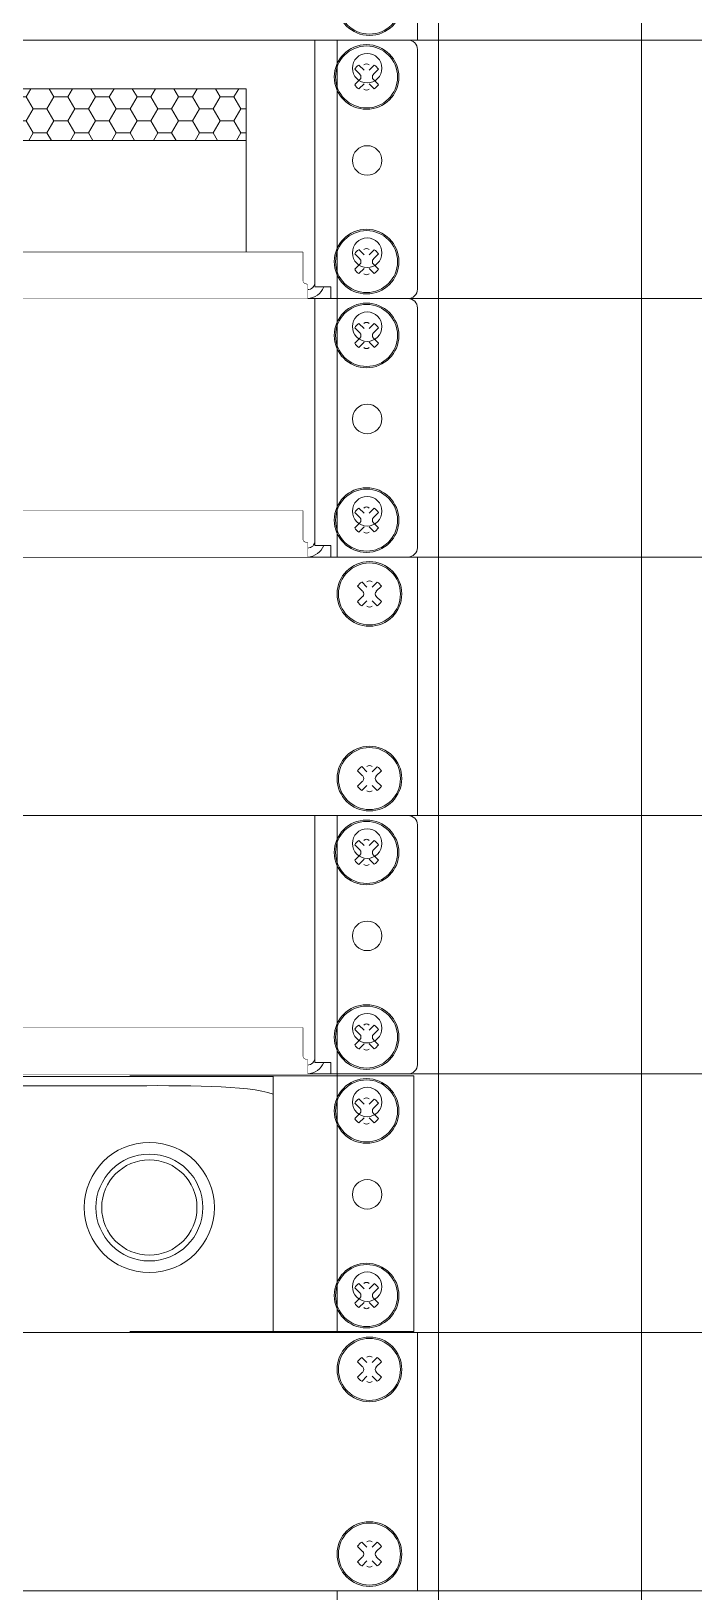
# Model space of a CAD drawing. Header units: millimetres. Extents: x -71336 to -33468, y -26189 to 22712.
# Drawn here: x -34122.8 to -34008.9, y -9487.9 to -9219.5 of the extents above; entities that cross this region are included whole.
import ezdxf

# ---------------------------------------------------------------- set-up
doc = ezdxf.new("R2010")
doc.units = ezdxf.units.MM
doc.set_wipeout_variables(frame=1)
doc.layers.add('SC - Equipment', color=7, linetype='Continuous', lineweight=13)
doc.layers.add('SC - Rack Layout - U-guides and centreline', color=5, linetype='Continuous', lineweight=13, plot=False)
doc.styles.add('ARIAL', font='arial.ttf')

# ---------------------------------------------------------------- blocks, each defined once
blk = doc.blocks.new('*U220')
at = {"layer": 'SC - Rack Layout - U-guides and centreline', "ltscale": 5}
blk.add_lwpolyline([(-300, 0), (300, 0)], dxfattribs=at)
blk = doc.blocks.new('*U221')
at = {"layer": 'SC - Rack Layout - U-guides and centreline', "color": 0, "linetype": 'ByBlock', "lineweight": -2, "transparency": 16777216}
for p in [(0, 311.15), (0, 266.7), (0, 222.25), (0, 177.8), (0, 133.35), (0, 88.9), (0, 44.45)]:
    blk.add_blockref('*U220', p, dxfattribs=at)
blk = doc.blocks.new('*U284')
at = {"layer": 'SC - Equipment'}
for p, q in [((227.076, 363.474), (227.076, 407.924)), ((244.4623, 363.474), (244.4623, 407.924)), ((279.3873, 407.924), (279.3873, 363.474)), ((227.076, 319.024), (227.076, 363.474)), ((244.4623, 319.024), (244.4623, 363.474)), ((279.3873, 363.474), (279.3873, 319.024)), ((227.076, 274.574), (227.076, 319.024)), ((244.4623, 274.574), (244.4623, 319.024)), ((279.3873, 319.024), (279.3873, 274.574)), ((227.076, 230.124), (227.076, 274.574)), ((244.4623, 230.124), (244.4623, 274.574)), ((279.3873, 274.574), (279.3873, 230.124)), ((227.076, 185.674), (227.076, 230.124)), ((244.4623, 185.674), (244.4623, 230.124)), ((279.3873, 230.124), (279.3873, 185.674)), ((227.076, 141.224), (227.076, 185.674)), ((244.4623, 141.224), (244.4623, 185.674)), ((279.3873, 185.674), (279.3873, 141.224)), ((227.076, 96.774), (227.076, 141.224)), ((244.4623, 96.774), (244.4623, 141.224)), ((279.3873, 141.224), (279.3873, 96.774)), ((227.076, 52.324), (227.076, 96.774)), ((244.4623, 52.324), (244.4623, 96.774)), ((279.3873, 96.774), (279.3873, 52.324))]:
    blk.add_line(p, q, dxfattribs=at)
for centre in [(232.21315, 357.124), (232.21315, 341.249), (232.21315, 325.374), (232.21315, 312.674), (232.21315, 296.799), (232.21315, 280.924), (232.21315, 268.224), (232.21315, 252.349), (232.21315, 236.474), (232.21315, 223.774), (232.21315, 207.899), (232.21315, 192.024), (232.21315, 179.324), (232.21315, 163.449), (232.21315, 147.574), (232.21315, 134.874), (232.21315, 118.999), (232.21315, 103.124)]:
    blk.add_circle(centre, 2.54, dxfattribs=at)
at = {"ltscale": 5, "style": 'ARIAL', "flags": 1}
blk.add_attdef('UNITS', (470.5, 46), '', height=9.73997, dxfattribs=at)
blk = doc.blocks.new('1U SCREWS - RACK LAYOUT')
at = {"layer": 'SC - Equipment'}
for p, q in [((231.39, 38.56), (230.53, 39.42)), ((231.39, 37.64), (230.53, 36.78)), ((232.13, 39.27), (231.24, 40.16)), ((233.88, 40.13), (233.02, 39.27)), ((234.62, 39.42), (233.73, 38.56)), ((234.62, 36.78), (233.73, 37.64)), ((232.13, 36.93), (231.24, 36.04)), ((233.88, 36.07), (233.02, 36.93)), ((232.13, 7.52), (231.24, 8.41)), ((233.88, 8.38), (233.02, 7.52)), ((231.39, 6.81), (230.53, 7.67)), ((231.39, 5.89), (230.53, 5.03)), ((234.62, 7.67), (233.73, 6.81)), ((234.62, 5.03), (233.73, 5.89)), ((232.13, 5.18), (231.24, 4.29)), ((233.88, 4.32), (233.02, 5.18))]:
    blk.add_line(p, q, dxfattribs=at)
for centre, major_axis, start_param, end_param in [((232.56, 38.1), (5.56, 0), 0, 6.283185), ((232.56, 38.1), (5.33, 0), 0, 6.283185), ((232.56, 39.73), (0.635, 0), 0.785399, 2.356195), ((232.56, 38.1), (2.44, 0), 2.143456, 2.563819), ((230.96, 38.1), (0.635, 0), 5.497788, 7.068584), ((234.19, 38.1), (0.635, 0), 2.356195, 3.926991), ((232.56, 38.1), (2.44, 0), 0.57266, 0.993023), ((232.56, 38.1), (2.44, 0), 3.719366, 4.139729), ((232.56, 36.47), (0.635, 0), 3.926991, 5.497787), ((232.56, 38.1), (2.44, 0), 5.290163, 5.710525), ((232.56, 6.35), (5.56, 0), 0, 6.283185), ((232.56, 6.35), (5.33, 0), 0, 6.283185), ((232.56, 6.35), (2.44, 0), 2.143456, 2.563819), ((232.56, 7.98), (0.635, 0), 0.785399, 2.356195), ((232.56, 6.35), (2.44, 0), 0.57266, 0.993023), ((230.96, 6.35), (0.635, 0), 5.497788, 7.068584), ((234.19, 6.35), (0.635, 0), 2.356195, 3.926991), ((232.56, 6.35), (2.44, 0), 3.719366, 4.139729), ((232.56, 4.72), (0.635, 0), 3.926991, 5.497787), ((232.56, 6.35), (2.44, 0), 5.290163, 5.710525)]:
    blk.add_ellipse(centre, major_axis=major_axis, ratio=1, start_param=start_param, end_param=end_param, dxfattribs=at)
blk = doc.blocks.new('RACK EARS - RACK LAYOUT')
at = {"layer": 'SC - Equipment', "flags": 128}
for points in [[(240.67, 44.16), (191.88, 44.16)], [(240.67, 0.16), (240.67, 44.16)], [(191.88, 0.16), (240.67, 0.16)]]:
    blk.add_lwpolyline(points, dxfattribs=at)
at = {"layer": 'SC - Equipment'}
blk.add_blockref('1U SCREWS - RACK LAYOUT', (0, 0), dxfattribs=at)
blk = doc.blocks.new('APEX CP1504')
at = {"layer": 'SC - Equipment', "ltscale": 5}
blk.add_lwpolyline([(216.5, 44), (216.5, 0), (-216.5, 0), (-216.5, 44)], close=True, dxfattribs=at)
for radius in [11.19, 9.19, 8.19]:
    blk.add_circle((195.22, 21.49), radius, dxfattribs=at)
blk.add_open_spline([(-216.5, 27.21), (-200.5, 31.26), (-168.41, 39.39), (-114.03, 42.94), (-64.79, 38.48), (-15.9, 34.97), (30.68, 31.53), (88.28, 36.02), (127.89, 43.19), (164.18, 42.09), (212.21, 42.58), (216.5, 40.97)], degree=3, knots=[0, 0, 0, 0, 49.424275, 99.142, 162.617664, 197.246115, 247.718261, 301.340893, 329.127223, 404.739476, 427.649153, 427.649153, 427.649153, 427.649153], dxfattribs=at)
at = {"layer": 'SC - Equipment'}
blk.add_blockref('RACK EARS - RACK LAYOUT', (0, 0), dxfattribs=at)
blk = doc.blocks.new('1U RACK SHELF - RACK LAYOUT')
at = {"layer": 'SC - Equipment', "flags": 128}
for points in [[(223.67, 44.45), (223.67, 2)], [(223.67, 44.45), (239.7, 44.45)], [(241.3, 42.85), (241.3, 1.59)], [(231.39, 38.56), (230.53, 39.42)], [(231.39, 37.64), (230.53, 36.78)], [(232.13, 39.27), (231.24, 40.16)], [(233.88, 40.13), (233.02, 39.27)], [(234.62, 39.42), (233.73, 38.56)], [(234.62, 36.78), (233.73, 37.64)], [(232.13, 36.93), (231.24, 36.04)], [(233.88, 36.07), (233.02, 36.93)], [(232.13, 7.52), (231.24, 8.41)], [(233.88, 8.38), (233.02, 7.52)], [(221.58, 7.95), (-221.52, 7.95)], [(221.58, 7.95), (221.58, 3.16)], [(231.39, 6.81), (230.53, 7.67)], [(231.39, 5.89), (230.53, 5.03)], [(234.62, 7.67), (233.73, 6.81)], [(234.62, 5.03), (233.73, 5.89)], [(232.13, 5.18), (231.24, 4.29)], [(233.88, 4.32), (233.02, 5.18)], [(222.42, 0), (-222.36, 0)], [(222.42, 0), (222.42, 2.42)], [(223.67, 2), (226.44, 2)], [(226.44, 2), (226.44, 0)], [(239.7, 0), (226.44, 0)]]:
    blk.add_lwpolyline(points, dxfattribs=at)
for points in [[(241.3, 42.85, 0.414214), (239.7, 44.45)], [(221.58, 3.16, 0.106933), (221.67, 2.77)], [(222.42, 1.53, 0.414214), (223.67, 2.77)], [(222.42, 0, 0.29889), (225.19, 2)], [(239.7, 0, 0.414214), (241.3, 1.59)]]:
    blk.add_lwpolyline(points, format="xyb", dxfattribs=at)
at = {"layer": 'SC - Equipment'}
for points in [[(221.86, 2.6), (221.84, 2.61), (221.82, 2.62), (221.8, 2.64), (221.78, 2.65), (221.77, 2.67), (221.75, 2.68), (221.73, 2.7), (221.71, 2.72), (221.7, 2.73), (221.68, 2.75), (221.67, 2.77)], [(222.12, 2.48), (222.1, 2.49), (222.07, 2.5), (222.05, 2.51), (222.02, 2.51), (222, 2.52), (221.98, 2.54), (221.95, 2.55), (221.93, 2.56), (221.91, 2.57), (221.88, 2.58), (221.86, 2.6)], [(222.42, 2.42), (222.39, 2.43), (222.37, 2.43), (222.34, 2.43), (222.31, 2.44), (222.28, 2.44), (222.26, 2.45), (222.23, 2.45), (222.2, 2.46), (222.17, 2.47), (222.15, 2.47), (222.12, 2.48)]]:
    blk.add_lwpolyline(points, dxfattribs=at)
for centre, major_axis, start_param, end_param in [((232.56, 38.1), (5.56, 0), 0, 6.283185), ((232.56, 38.1), (5.33, 0), 0, 6.283185), ((232.56, 39.72), (0.635, 0), 0.785399, 2.356195), ((232.56, 38.1), (2.44, 0), 2.143456, 2.563819), ((230.96, 38.1), (0.635, 0), 5.497788, 7.068584), ((234.19, 38.1), (0.635, 0), 2.356195, 3.926991), ((232.56, 38.1), (2.44, 0), 0.57266, 0.993023), ((232.56, 38.1), (2.44, 0), 3.719366, 4.139729), ((232.56, 36.47), (0.635, 0), 3.926991, 5.497787), ((232.56, 38.1), (2.44, 0), 5.290163, 5.710525), ((232.56, 6.35), (5.56, 0), 0, 6.283185), ((232.56, 6.35), (5.33, 0), 0, 6.283185), ((232.56, 6.35), (2.44, 0), 2.143456, 2.563819), ((232.56, 7.97), (0.635, 0), 0.785399, 2.356195), ((232.56, 6.35), (2.44, 0), 0.57266, 0.993023), ((230.96, 6.35), (0.635, 0), 5.497788, 7.068584), ((234.19, 6.35), (0.635, 0), 2.356195, 3.926991), ((232.56, 6.35), (2.44, 0), 3.719366, 4.139729), ((232.56, 4.72), (0.635, 0), 3.926991, 5.497787), ((232.56, 6.35), (2.44, 0), 5.290163, 5.710525)]:
    blk.add_ellipse(centre, major_axis=major_axis, ratio=1, start_param=start_param, end_param=end_param, dxfattribs=at)
blk.add_wipeout([(-222.36, 0), (-222.36, 2.42), (-222.28, 2.43), (-222.18, 2.45), (-222.07, 2.47), (-221.97, 2.51), (-221.89, 2.54), (-221.82, 2.58), (-221.77, 2.61), (-221.71, 2.66), (-221.68, 2.68), (-221.64, 2.73), (-221.62, 2.75), (-221.61, 2.77), (-221.58, 2.84), (-221.56, 2.91), (-221.54, 2.99), (-221.53, 3.07), (-221.52, 3.15), (-221.52, 3.32), (-221.52, 7.95), (221.58, 7.95), (221.58, 3.16), (221.59, 3.08), (221.59, 3.03), (221.6, 2.98), (221.61, 2.93), (221.63, 2.87), (221.64, 2.84), (221.65, 2.81), (221.66, 2.79), (221.67, 2.77), (221.73, 2.7), (221.77, 2.67), (221.82, 2.62), (221.89, 2.58), (221.98, 2.54), (222.06, 2.5), (222.15, 2.47), (222.28, 2.44), (222.38, 2.43), (222.42, 2.42), (222.42, 0)])
blk = doc.blocks.new('1U BLANK PANEL - RACK LAYOUT')
blk.add_wipeout([(-241.3, 44.45), (241.3, 44.45), (241.3, 0), (-241.3, 0)])
at = {"layer": 'SC - Equipment'}
for p, q in [((-241.3, 44.45), (241.3, 44.45)), ((241.3, 44.45), (241.3, 0)), ((231.89, 38.56), (231.03, 39.42)), ((231.89, 37.64), (231.03, 36.78)), ((232.63, 39.27), (231.74, 40.16)), ((234.38, 40.13), (233.52, 39.27)), ((235.12, 39.42), (234.23, 38.56)), ((235.12, 36.78), (234.23, 37.64)), ((232.63, 36.93), (231.74, 36.04)), ((234.38, 36.07), (233.52, 36.93)), ((232.63, 7.52), (231.74, 8.41)), ((234.38, 8.38), (233.52, 7.52)), ((231.89, 6.81), (231.03, 7.67)), ((231.89, 5.89), (231.03, 5.03)), ((235.12, 7.67), (234.23, 6.81)), ((235.12, 5.03), (234.23, 5.89)), ((232.63, 5.18), (231.74, 4.29)), ((234.38, 4.32), (233.52, 5.18)), ((241.3, 0), (-241.3, 0))]:
    blk.add_line(p, q, dxfattribs=at)
for centre, major_axis, start_param, end_param in [((233.06, 38.1), (5.56, 0), 0, 6.283185), ((233.06, 38.1), (5.33, 0), 0, 6.283185), ((233.06, 39.73), (0.635, 0), 0.785399, 2.356195), ((233.06, 38.1), (2.44, 0), 2.143456, 2.563819), ((231.46, 38.1), (0.635, 0), 5.497788, 7.068584), ((234.69, 38.1), (0.635, 0), 2.356195, 3.926991), ((233.06, 38.1), (2.44, 0), 0.57266, 0.993023), ((233.06, 38.1), (2.44, 0), 3.719366, 4.139729), ((233.06, 36.47), (0.635, 0), 3.926991, 5.497787), ((233.06, 38.1), (2.44, 0), 5.290163, 5.710525), ((233.06, 6.35), (5.56, 0), 0, 6.283185), ((233.06, 6.35), (5.33, 0), 0, 6.283185), ((233.06, 6.35), (2.44, 0), 2.143456, 2.563819), ((233.06, 7.98), (0.635, 0), 0.785399, 2.356195), ((233.06, 6.35), (2.44, 0), 0.57266, 0.993023), ((231.46, 6.35), (0.635, 0), 5.497788, 7.068584), ((234.69, 6.35), (0.635, 0), 2.356195, 3.926991), ((233.06, 6.35), (2.44, 0), 3.719366, 4.139729), ((233.06, 4.72), (0.635, 0), 3.926991, 5.497787), ((233.06, 6.35), (2.44, 0), 5.290163, 5.710525)]:
    blk.add_ellipse(centre, major_axis=major_axis, ratio=1, start_param=start_param, end_param=end_param, dxfattribs=at)
blk = doc.blocks.new('*U281')
blk.add_blockref('1U BLANK PANEL - RACK LAYOUT', (0, -44.45))
blk = doc.blocks.new('MOOD MEDIA 246')
at = {"layer": 'SC - Equipment', "ltscale": 5}
h = blk.add_hatch(dxfattribs=at)
h.set_pattern_fill('HONEY', color=256, scale=0.75)
h.set_pattern_definition([(0, (34721.8029, 7083.4338), (3.571875, 2.06222298), [2.38125, -4.7625]), (120, (34721.8029, 7083.4338), (-3.57187499, 2.062223), [2.38125, -4.7625]), (60, (34721.8029, 7083.4338), (8e-09, 4.12444598), [-4.7625, 2.38125])])
h.paths.add_polyline_path([(-84, 27.19), (84, 27.19), (84, 36.08), (-84, 36.08)])
for p, q in [((-84, 36.08), (-84, 3.08)), ((84, 36.08), (-84, 36.08)), ((84, 36.08), (84, 3.08)), ((84, 3.08), (-84, 3.08)), ((0, 0), (-50, 0)), ((0, 0), (50, 0))]:
    blk.add_line(p, q, dxfattribs=at)
at = {"layer": 'SC - Equipment'}
for p, q in [((-17.16, 13.93), (-17.16, 19.2)), ((9.04, 13.93), (9.04, 19.2)), ((-29.53, 17.65), (-29.53, 16.42)), ((-17.9, 16.42), (-17.9, 17.65)), ((-3.32, 17.65), (-3.32, 16.42)), ((8.3, 16.42), (8.3, 17.65))]:
    blk.add_line(p, q, dxfattribs=at)
at = {"layer": 'SC - Equipment', "ltscale": 5}
for points in [[(-84, 27.19), (84, 27.19), (84, 36.08), (-84, 36.08)], [(-26.51, 3.08), (-23.49, 3.08), (-23.49, 1.49), (-26.51, 1.49)], [(23.49, 3.08), (26.51, 3.08), (26.51, 1.49), (23.49, 1.49)]]:
    blk.add_lwpolyline(points, close=True, dxfattribs=at)
at = {"layer": 'SC - Equipment'}
for points in [[(-54.1, 21.47), (-54.38, 21.45), (-54.84, 21.35), (-55.28, 21.19), (-55.69, 20.97), (-56.06, 20.69), (-56.39, 20.37), (-56.67, 20), (-56.91, 19.59), (-57.08, 19.14), (-57.19, 18.66), (-57.21, 18.38)], [(-45.66, 21.47), (-54.1, 21.47)], [(-42.54, 18.38), (-42.57, 18.66), (-42.68, 19.14), (-42.85, 19.59), (-43.08, 20), (-43.37, 20.37), (-43.7, 20.69), (-44.07, 20.96), (-44.48, 21.19), (-44.92, 21.35), (-45.38, 21.45), (-45.66, 21.47)], [(-30.43, 22.5), (-30.71, 22.48), (-31.17, 22.38), (-31.61, 22.22), (-32.02, 22), (-32.39, 21.72), (-32.72, 21.4), (-33.01, 21.03), (-33.24, 20.62), (-33.42, 20.17), (-33.52, 19.69), (-33.55, 19.41)], [(-16.99, 22.5), (-30.43, 22.5)], [(-13.88, 19.41), (-13.9, 19.69), (-14.01, 20.17), (-14.18, 20.62), (-14.42, 21.03), (-14.7, 21.4), (-15.03, 21.72), (-15.4, 22), (-15.81, 22.22), (-16.25, 22.38), (-16.72, 22.48), (-16.99, 22.5)], [(-4.23, 22.5), (-4.51, 22.48), (-4.97, 22.38), (-5.41, 22.22), (-5.82, 22), (-6.19, 21.72), (-6.52, 21.4), (-6.8, 21.03), (-7.04, 20.62), (-7.21, 20.17), (-7.32, 19.69), (-7.34, 19.41)], [(9.21, 22.5), (-4.23, 22.5)], [(12.32, 19.41), (12.3, 19.69), (12.19, 20.17), (12.02, 20.62), (11.78, 21.03), (11.5, 21.4), (11.17, 21.72), (10.8, 22), (10.39, 22.22), (9.95, 22.38), (9.49, 22.48), (9.21, 22.5)], [(-33.55, 19.41), (-33.55, 13.73)], [(-30.23, 19.72), (-30.31, 19.71), (-30.39, 19.7), (-30.46, 19.67), (-30.52, 19.64), (-30.58, 19.59), (-30.63, 19.54), (-30.68, 19.48), (-30.71, 19.42), (-30.74, 19.35), (-30.76, 19.28), (-30.76, 19.2)], [(-30.76, 19.2), (-30.76, 13.95)], [(-17.19, 19.72), (-30.23, 19.72)], [(-16.66, 19.2), (-16.67, 19.28), (-16.68, 19.35), (-16.71, 19.42), (-16.75, 19.48), (-16.79, 19.54), (-16.84, 19.59), (-16.9, 19.64), (-16.97, 19.67), (-17.04, 19.7), (-17.11, 19.71), (-17.19, 19.72)], [(-16.66, 13.95), (-16.66, 19.2)], [(-13.88, 13.74), (-13.88, 19.41)], [(-7.34, 19.41), (-7.35, 13.73)], [(-4.03, 19.72), (-4.11, 19.71), (-4.18, 19.7), (-4.25, 19.67), (-4.32, 19.64), (-4.38, 19.59), (-4.43, 19.54), (-4.48, 19.48), (-4.51, 19.42), (-4.54, 19.35), (-4.56, 19.28), (-4.56, 19.2)], [(-4.56, 19.2), (-4.56, 13.95)], [(9.01, 19.72), (-4.03, 19.72)], [(9.54, 19.2), (9.53, 19.28), (9.52, 19.35), (9.49, 19.42), (9.46, 19.48), (9.41, 19.54), (9.36, 19.59), (9.3, 19.64), (9.23, 19.67), (9.16, 19.7), (9.09, 19.71), (9.01, 19.72)], [(9.54, 13.95), (9.54, 19.2)], [(12.32, 13.74), (12.32, 19.41)], [(-57.21, 18.38), (-57.22, 12.7)], [(-42.54, 12.71), (-42.54, 18.38)], [(-29.43, 17.99), (-29.44, 17.96), (-29.46, 17.94), (-29.47, 17.91), (-29.49, 17.87), (-29.5, 17.84), (-29.51, 17.81), (-29.51, 17.77), (-29.52, 17.74), (-29.52, 17.71), (-29.53, 17.68), (-29.53, 17.65)], [(-29.53, 16.42), (-17.9, 16.42)], [(-28.86, 18.3), (-28.92, 18.3), (-28.98, 18.29), (-29.04, 18.28), (-29.1, 18.26), (-29.16, 18.23), (-29.21, 18.2), (-29.26, 18.17), (-29.31, 18.13), (-29.36, 18.08), (-29.4, 18.04), (-29.43, 17.99)], [(-18.57, 18.3), (-28.86, 18.3)], [(-18, 17.99), (-18.03, 18.04), (-18.07, 18.08), (-18.11, 18.13), (-18.16, 18.17), (-18.21, 18.2), (-18.27, 18.23), (-18.33, 18.26), (-18.39, 18.28), (-18.45, 18.29), (-18.51, 18.3), (-18.57, 18.3)], [(-17.9, 17.65), (-17.9, 17.68), (-17.9, 17.71), (-17.9, 17.74), (-17.91, 17.77), (-17.92, 17.81), (-17.93, 17.84), (-17.94, 17.87), (-17.95, 17.91), (-17.97, 17.94), (-17.98, 17.96), (-18, 17.99)], [(-3.23, 17.99), (-3.24, 17.96), (-3.26, 17.94), (-3.27, 17.91), (-3.28, 17.87), (-3.29, 17.84), (-3.3, 17.81), (-3.31, 17.77), (-3.32, 17.74), (-3.32, 17.71), (-3.32, 17.68), (-3.32, 17.65)], [(-3.32, 16.42), (8.3, 16.42)], [(-2.65, 18.3), (-2.71, 18.3), (-2.77, 18.29), (-2.83, 18.28), (-2.89, 18.26), (-2.95, 18.23), (-3.01, 18.2), (-3.06, 18.17), (-3.11, 18.13), (-3.16, 18.08), (-3.19, 18.04), (-3.23, 17.99)], [(7.63, 18.3), (-2.65, 18.3)], [(8.2, 17.99), (8.17, 18.04), (8.13, 18.08), (8.09, 18.13), (8.04, 18.17), (7.99, 18.2), (7.93, 18.23), (7.87, 18.26), (7.81, 18.28), (7.75, 18.29), (7.69, 18.3), (7.63, 18.3)], [(8.3, 17.65), (8.3, 17.68), (8.3, 17.71), (8.3, 17.74), (8.29, 17.77), (8.28, 17.81), (8.27, 17.84), (8.26, 17.87), (8.25, 17.91), (8.24, 17.94), (8.22, 17.96), (8.2, 17.99)], [(-33.55, 13.74), (-33.52, 13.46), (-33.42, 12.98), (-33.24, 12.53), (-33.01, 12.12), (-32.72, 11.75), (-32.39, 11.43), (-32.02, 11.16), (-31.61, 10.94), (-31.17, 10.77), (-30.71, 10.67), (-30.43, 10.65)], [(-30.76, 13.95), (-30.76, 13.88), (-30.74, 13.8), (-30.71, 13.73), (-30.68, 13.67), (-30.63, 13.61), (-30.58, 13.56), (-30.52, 13.52), (-30.46, 13.48), (-30.39, 13.46), (-30.31, 13.44), (-30.23, 13.43)], [(-30.23, 13.43), (-17.19, 13.43)], [(-17.19, 13.43), (-17.11, 13.44), (-17.04, 13.46), (-16.97, 13.48), (-16.9, 13.52), (-16.84, 13.56), (-16.79, 13.61), (-16.75, 13.67), (-16.71, 13.73), (-16.68, 13.8), (-16.67, 13.88), (-16.66, 13.95)], [(-16.99, 10.65), (-16.72, 10.67), (-16.25, 10.77), (-15.81, 10.94), (-15.4, 11.16), (-15.03, 11.43), (-14.7, 11.75), (-14.42, 12.12), (-14.18, 12.53), (-14.01, 12.98), (-13.9, 13.46), (-13.88, 13.74)], [(-7.34, 13.74), (-7.32, 13.46), (-7.21, 12.98), (-7.04, 12.53), (-6.8, 12.12), (-6.52, 11.75), (-6.19, 11.43), (-5.82, 11.16), (-5.41, 10.94), (-4.97, 10.77), (-4.51, 10.67), (-4.23, 10.65)], [(-4.56, 13.95), (-4.56, 13.88), (-4.54, 13.8), (-4.51, 13.73), (-4.48, 13.67), (-4.43, 13.61), (-4.38, 13.56), (-4.32, 13.52), (-4.25, 13.48), (-4.18, 13.46), (-4.11, 13.44), (-4.03, 13.43)], [(-4.03, 13.43), (9.01, 13.43)], [(9.01, 13.43), (9.09, 13.44), (9.16, 13.46), (9.23, 13.48), (9.3, 13.52), (9.36, 13.56), (9.41, 13.61), (9.46, 13.67), (9.49, 13.73), (9.52, 13.8), (9.53, 13.88), (9.54, 13.95)], [(9.21, 10.65), (9.49, 10.67), (9.95, 10.77), (10.39, 10.94), (10.8, 11.16), (11.17, 11.43), (11.5, 11.75), (11.78, 12.12), (12.02, 12.53), (12.19, 12.98), (12.3, 13.46), (12.32, 13.74)], [(-57.21, 12.71), (-57.19, 12.43), (-57.08, 11.95), (-56.91, 11.5), (-56.67, 11.09), (-56.39, 10.72), (-56.06, 10.4), (-55.69, 10.13), (-55.28, 9.9), (-54.84, 9.74), (-54.38, 9.64), (-54.1, 9.62)], [(-45.66, 9.62), (-45.38, 9.64), (-44.92, 9.74), (-44.48, 9.9), (-44.07, 10.13), (-43.7, 10.4), (-43.37, 10.72), (-43.08, 11.09), (-42.85, 11.5), (-42.68, 11.95), (-42.57, 12.43), (-42.54, 12.71)], [(-54.1, 9.62), (-45.66, 9.62)], [(-30.43, 10.65), (-16.99, 10.65)], [(-4.23, 10.65), (9.21, 10.65)]]:
    blk.add_lwpolyline(points, dxfattribs=at)
at = {"layer": 'SC - Equipment', "flags": 128}
for points in [[(-17.16, 19.2), (-30.26, 19.2)], [(-30.26, 19.2), (-30.26, 13.93)], [(9.04, 19.2), (-4.06, 19.2)], [(-4.06, 19.2), (-4.06, 13.93)], [(-27.94, 16.42), (-27.94, 16.01)], [(-26.89, 16.01), (-26.89, 16.42)], [(-25.47, 16.42), (-25.47, 16.01)], [(-24.43, 16.01), (-24.43, 16.42)], [(-23.01, 16.42), (-23.01, 16.01)], [(-21.97, 16.01), (-21.97, 16.42)], [(-20.55, 16.42), (-20.55, 16.01)], [(-19.5, 16.01), (-19.5, 16.42)], [(-1.73, 16.42), (-1.73, 16.01)], [(-0.69, 16.01), (-0.69, 16.42)], [(0.73, 16.42), (0.73, 16.01)], [(1.77, 16.01), (1.77, 16.42)], [(3.19, 16.42), (3.19, 16.01)], [(4.24, 16.01), (4.24, 16.42)], [(5.65, 16.42), (5.65, 16.01)], [(6.7, 16.01), (6.7, 16.42)], [(-30.26, 13.93), (-17.16, 13.93)], [(-27.94, 16.01), (-26.89, 16.01)], [(-25.47, 16.01), (-24.43, 16.01)], [(-23.01, 16.01), (-21.97, 16.01)], [(-20.55, 16.01), (-19.5, 16.01)], [(-4.06, 13.93), (9.04, 13.93)], [(-1.73, 16.01), (-0.69, 16.01)], [(0.73, 16.01), (1.77, 16.01)], [(3.19, 16.01), (4.24, 16.01)], [(5.65, 16.01), (6.7, 16.01)]]:
    blk.add_lwpolyline(points, dxfattribs=at)
at = {"layer": 'SC - Equipment', "ltscale": 5}
blk.add_lwpolyline([(-50, 0), (-50, 1.49), (50, 1.49), (50, 0)], dxfattribs=at)
for centre, radius in [((-49.88, 15.55), 5.23), ((-49.88, 15.55), 4.23), ((-49.88, 15.55), 3.73), ((26.28, 15.55), 2.41), ((26.28, 15.55), 1.41), ((36.82, 15.55), 2.41), ((36.82, 15.55), 1.41)]:
    blk.add_circle(centre, radius, dxfattribs=at)

msp = doc.modelspace()

# ---------------------------------------------------------------- block references
for name, p in [('MOOD MEDIA 246', (-34169.918, -9265.478)), ('APEX CP1504', (-34297.756, -9443.278))]:
    msp.add_blockref(name, p)
at = {"layer": 'SC - Equipment'}
msp.add_blockref('*U284', (-34297.305, -9582.978), dxfattribs=at)
at = {"layer": 'SC - Rack Layout - U-guides and centreline'}
msp.add_blockref('*U221', (-34297.756, -9532.178), dxfattribs=at)

# ---------------------------------------------------------------- next in the draw order: block references
msp.add_blockref('1U RACK SHELF - RACK LAYOUT', (-34297.756, -9398.826))
at = {"layer": 'SC - Equipment'}
msp.add_blockref('*U281', (-34297.756, -9443.278), dxfattribs=at)

# ---------------------------------------------------------------- next in the draw order: block references
msp.add_blockref('*U281', (-34297.756, -9309.928), dxfattribs=at)

# ---------------------------------------------------------------- next in the draw order: block references
msp.add_blockref('1U RACK SHELF - RACK LAYOUT', (-34297.756, -9309.926))

# ---------------------------------------------------------------- next in the draw order: block references
msp.add_blockref('1U RACK SHELF - RACK LAYOUT', (-34297.756, -9265.476))

# ---------------------------------------------------------------- next in the draw order: block references
msp.add_blockref('*U281', (-34297.756, -9176.578), dxfattribs=at)

doc.saveas('drawing.dxf')
